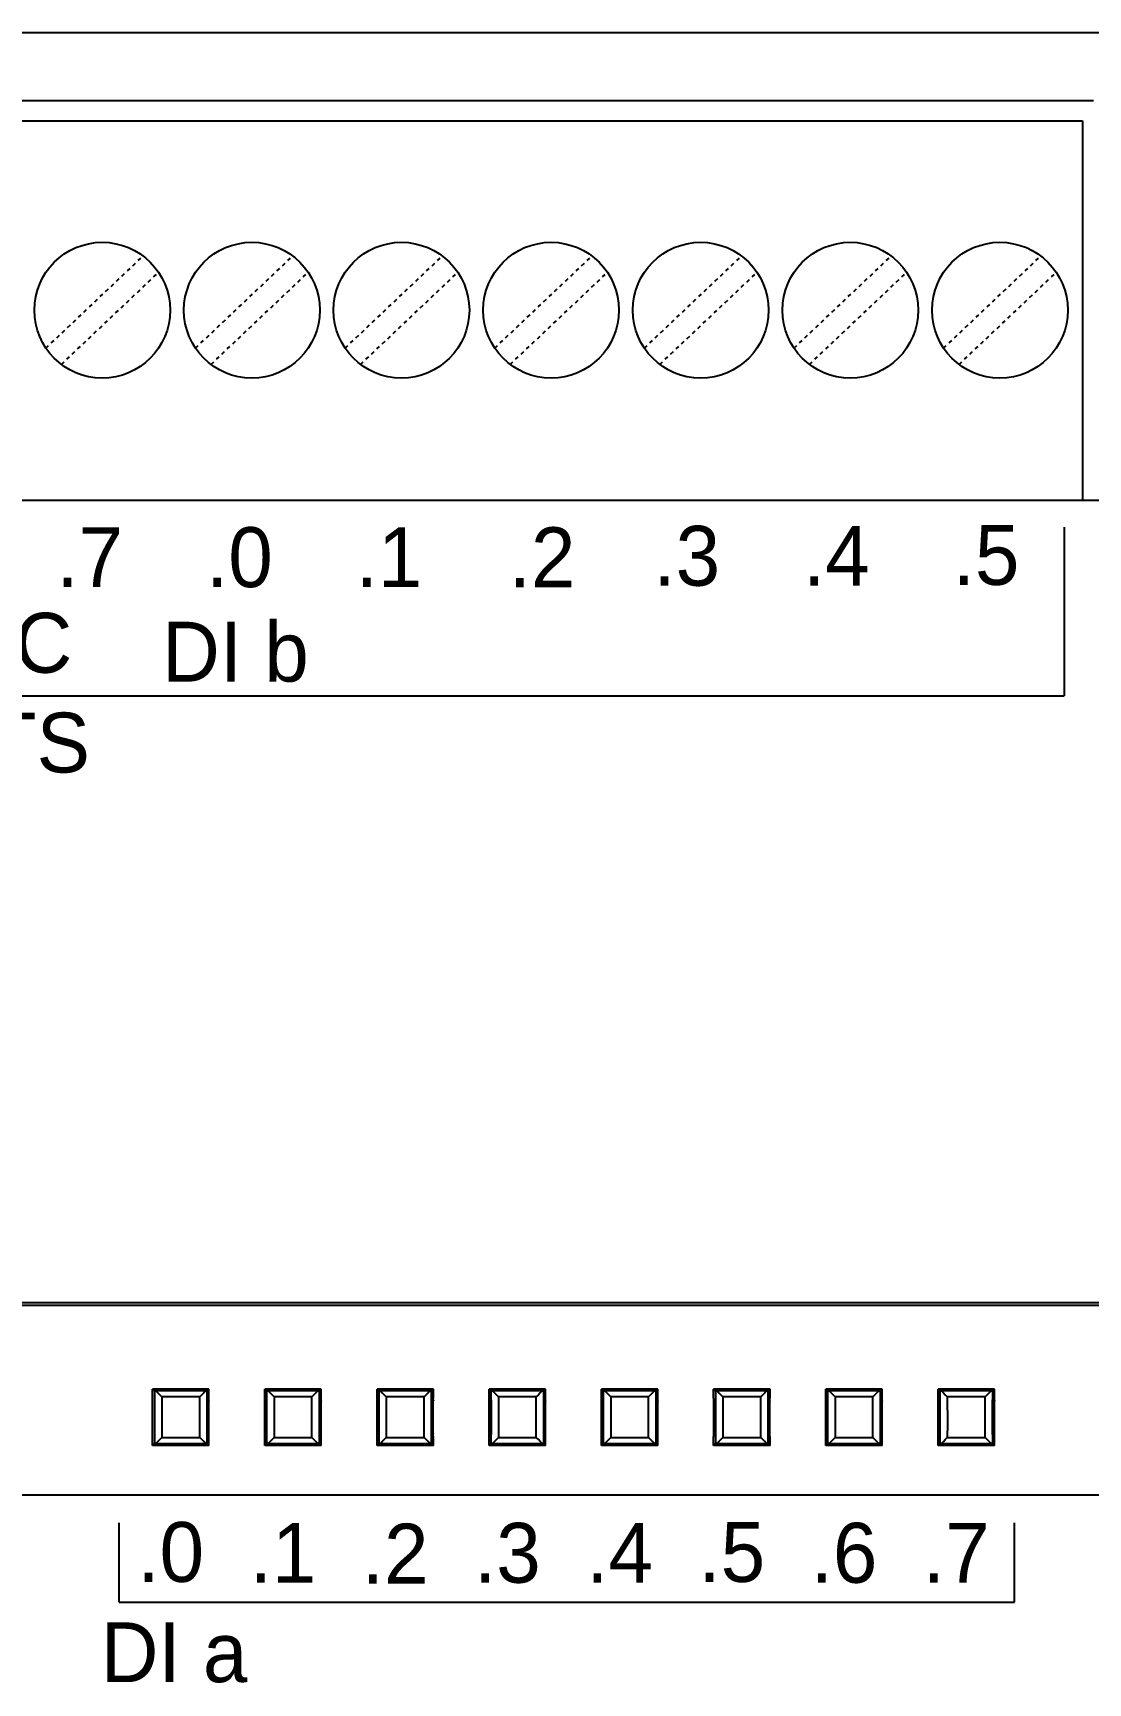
# Model space of a CAD drawing. Header units: millimetres. Extents: x 0 to 3565, y 0 to 2487.
# Drawn here: x 2708.09 to 2736.29, y 1899.69 to 1943.8 of the extents above; entities that cross this region are included whole.
import ezdxf

# ---------------------------------------------------------------- set-up
doc = ezdxf.new("R2010")
doc.units = ezdxf.units.MM
doc.linetypes.add('DOT', pattern=[0.2, 0.1, -0.1])

msp = doc.modelspace()

# ---------------------------------------------------------------- linework, layer by layer
at = {"color": 7, "linetype": 'Continuous'}
for p, q in [((2760.838, 1943.797), (2651.638, 1943.797)), ((2736.438, 1941.987), (2655.438, 1941.987)), ((2655.728, 1941.447), (2736.148, 1941.447)), ((2736.148, 1941.447), (2736.148, 1931.297)), ((2746.938, 1931.297), (2658.938, 1931.297)), ((2758.838, 1909.853), (2706.388, 1909.853)), ((2758.838, 1909.785), (2706.388, 1909.785)), ((2711.285, 1907.55), (2711.332, 1907.504)), ((2712.792, 1907.55), (2711.285, 1907.55)), ((2712.792, 1907.55), (2712.745, 1907.504)), ((2714.332, 1907.504), (2714.285, 1907.55)), ((2715.792, 1907.55), (2714.285, 1907.55)), ((2715.745, 1907.504), (2715.792, 1907.55)), ((2717.332, 1907.504), (2717.285, 1907.55)), ((2718.792, 1907.55), (2717.285, 1907.55)), ((2718.745, 1907.504), (2718.792, 1907.55)), ((2720.332, 1907.504), (2720.285, 1907.55)), ((2721.792, 1907.55), (2720.285, 1907.55)), ((2721.745, 1907.504), (2721.792, 1907.55)), ((2723.332, 1907.504), (2723.285, 1907.55)), ((2724.792, 1907.55), (2723.285, 1907.55)), ((2724.745, 1907.504), (2724.792, 1907.55)), ((2726.332, 1907.504), (2726.285, 1907.55)), ((2727.792, 1907.55), (2726.285, 1907.55)), ((2727.745, 1907.504), (2727.792, 1907.55)), ((2729.332, 1907.504), (2729.285, 1907.55)), ((2730.792, 1907.55), (2729.285, 1907.55)), ((2730.745, 1907.504), (2730.792, 1907.55)), ((2732.332, 1907.504), (2732.285, 1907.55)), ((2733.792, 1907.55), (2732.285, 1907.55)), ((2733.745, 1907.504), (2733.792, 1907.55)), ((2711.332, 1907.504), (2711.375, 1907.503)), ((2712.701, 1907.503), (2711.375, 1907.503)), ((2712.544, 1907.339), (2711.532, 1907.339)), ((2712.701, 1907.503), (2712.745, 1907.504)), ((2712.791, 1907.312), (2712.771, 1907.297)), ((2712.771, 1907.297), (2712.791, 1907.225)), ((2714.305, 1907.297), (2714.286, 1907.225)), ((2714.313, 1907.025), (2714.311, 1907.136)), ((2714.332, 1907.504), (2714.375, 1907.503)), ((2715.701, 1907.503), (2714.375, 1907.503)), ((2715.544, 1907.339), (2714.532, 1907.339)), ((2715.701, 1907.503), (2715.745, 1907.504)), ((2715.791, 1907.312), (2715.771, 1907.297)), ((2715.771, 1907.297), (2715.791, 1907.225)), ((2717.305, 1907.297), (2717.286, 1907.225)), ((2717.313, 1907.025), (2717.311, 1907.136)), ((2717.332, 1907.504), (2717.375, 1907.503)), ((2718.701, 1907.503), (2717.375, 1907.503)), ((2718.544, 1907.339), (2717.532, 1907.339)), ((2718.701, 1907.503), (2718.745, 1907.504)), ((2718.791, 1907.312), (2718.771, 1907.297)), ((2718.771, 1907.297), (2718.791, 1907.225)), ((2720.305, 1907.297), (2720.286, 1907.225)), ((2720.313, 1907.025), (2720.311, 1907.136)), ((2720.332, 1907.504), (2720.375, 1907.503)), ((2721.701, 1907.503), (2720.375, 1907.503)), ((2721.544, 1907.339), (2720.532, 1907.339)), ((2721.701, 1907.503), (2721.745, 1907.504)), ((2721.791, 1907.312), (2721.771, 1907.297)), ((2721.771, 1907.297), (2721.791, 1907.225)), ((2723.305, 1907.297), (2723.286, 1907.225)), ((2723.313, 1907.025), (2723.311, 1907.136)), ((2723.332, 1907.504), (2723.375, 1907.503)), ((2724.701, 1907.503), (2723.375, 1907.503)), ((2724.544, 1907.339), (2723.532, 1907.339)), ((2724.701, 1907.503), (2724.745, 1907.504)), ((2724.791, 1907.312), (2724.771, 1907.297)), ((2724.771, 1907.297), (2724.791, 1907.225)), ((2726.305, 1907.297), (2726.286, 1907.225)), ((2726.313, 1907.025), (2726.311, 1907.136)), ((2726.332, 1907.504), (2726.375, 1907.503)), ((2727.701, 1907.503), (2726.375, 1907.503)), ((2727.544, 1907.339), (2726.532, 1907.339)), ((2727.701, 1907.503), (2727.745, 1907.504)), ((2727.791, 1907.312), (2727.771, 1907.297)), ((2727.771, 1907.297), (2727.791, 1907.225)), ((2729.305, 1907.297), (2729.286, 1907.225)), ((2729.313, 1907.025), (2729.311, 1907.136)), ((2729.332, 1907.504), (2729.375, 1907.503)), ((2730.701, 1907.503), (2729.375, 1907.503)), ((2730.544, 1907.339), (2729.532, 1907.339)), ((2730.701, 1907.503), (2730.745, 1907.504)), ((2730.791, 1907.312), (2730.771, 1907.297)), ((2730.771, 1907.297), (2730.791, 1907.225)), ((2732.305, 1907.297), (2732.286, 1907.225)), ((2732.313, 1907.025), (2732.311, 1907.136)), ((2732.332, 1907.504), (2732.375, 1907.503)), ((2733.701, 1907.503), (2732.375, 1907.503)), ((2733.544, 1907.339), (2732.532, 1907.339)), ((2733.701, 1907.503), (2733.745, 1907.504)), ((2733.791, 1907.312), (2733.771, 1907.297)), ((2733.771, 1907.297), (2733.791, 1907.225)), ((2712.764, 1907.073), (2712.763, 1906.952)), ((2712.763, 1906.952), (2712.763, 1906.821)), ((2712.763, 1906.821), (2712.763, 1906.688)), ((2712.763, 1906.688), (2712.764, 1906.563)), ((2714.314, 1906.898), (2714.313, 1907.025)), ((2714.313, 1906.633), (2714.314, 1906.764)), ((2714.314, 1906.764), (2714.314, 1906.898)), ((2715.764, 1907.073), (2715.763, 1906.952)), ((2715.763, 1906.952), (2715.763, 1906.821)), ((2715.763, 1906.821), (2715.763, 1906.688)), ((2715.763, 1906.688), (2715.764, 1906.563)), ((2717.314, 1906.898), (2717.313, 1907.025)), ((2717.313, 1906.633), (2717.314, 1906.764)), ((2717.314, 1906.764), (2717.314, 1906.898)), ((2718.764, 1907.015), (2718.763, 1906.888)), ((2718.763, 1906.888), (2718.763, 1906.754)), ((2718.763, 1906.754), (2718.763, 1906.624)), ((2720.314, 1906.898), (2720.313, 1907.025)), ((2720.313, 1906.633), (2720.314, 1906.764)), ((2720.314, 1906.764), (2720.314, 1906.898)), ((2721.764, 1907.073), (2721.763, 1906.952)), ((2721.763, 1906.952), (2721.763, 1906.821)), ((2721.763, 1906.821), (2721.763, 1906.688)), ((2721.763, 1906.688), (2721.764, 1906.563)), ((2723.314, 1906.898), (2723.313, 1907.025)), ((2723.313, 1906.633), (2723.314, 1906.764)), ((2723.314, 1906.764), (2723.314, 1906.898)), ((2724.764, 1907.073), (2724.763, 1906.952)), ((2724.763, 1906.952), (2724.763, 1906.821)), ((2724.763, 1906.821), (2724.763, 1906.688)), ((2724.763, 1906.688), (2724.764, 1906.563)), ((2726.314, 1906.898), (2726.313, 1907.025)), ((2726.313, 1906.633), (2726.314, 1906.764)), ((2726.314, 1906.764), (2726.314, 1906.898)), ((2727.764, 1907.073), (2727.763, 1906.952)), ((2727.763, 1906.952), (2727.763, 1906.821)), ((2727.763, 1906.821), (2727.763, 1906.688)), ((2727.763, 1906.688), (2727.764, 1906.563)), ((2729.314, 1906.898), (2729.313, 1907.025)), ((2729.313, 1906.633), (2729.314, 1906.764)), ((2729.314, 1906.764), (2729.314, 1906.898)), ((2730.764, 1907.073), (2730.763, 1906.952)), ((2730.763, 1906.952), (2730.763, 1906.821)), ((2730.763, 1906.821), (2730.763, 1906.688)), ((2730.763, 1906.688), (2730.764, 1906.563)), ((2732.314, 1906.898), (2732.313, 1907.025)), ((2732.313, 1906.633), (2732.314, 1906.764)), ((2732.314, 1906.764), (2732.314, 1906.898)), ((2733.764, 1907.073), (2733.763, 1906.952)), ((2733.763, 1906.952), (2733.763, 1906.821)), ((2733.763, 1906.821), (2733.763, 1906.688)), ((2733.763, 1906.688), (2733.764, 1906.563)), ((2711.532, 1906.255), (2712.544, 1906.255)), ((2712.764, 1906.563), (2712.765, 1906.454)), ((2712.771, 1906.297), (2712.791, 1906.369)), ((2714.305, 1906.297), (2714.286, 1906.369)), ((2714.286, 1906.282), (2714.305, 1906.297)), ((2714.312, 1906.512), (2714.313, 1906.633)), ((2714.532, 1906.255), (2715.544, 1906.255)), ((2715.764, 1906.563), (2715.765, 1906.454)), ((2715.771, 1906.297), (2715.791, 1906.369)), ((2717.305, 1906.297), (2717.286, 1906.369)), ((2717.286, 1906.282), (2717.305, 1906.297)), ((2717.312, 1906.512), (2717.313, 1906.633)), ((2717.532, 1906.255), (2718.544, 1906.255)), ((2718.763, 1906.624), (2718.764, 1906.506)), ((2718.771, 1906.297), (2718.791, 1906.369)), ((2720.305, 1906.297), (2720.286, 1906.369)), ((2720.286, 1906.282), (2720.305, 1906.297)), ((2720.312, 1906.512), (2720.313, 1906.633)), ((2720.532, 1906.255), (2721.544, 1906.255)), ((2721.764, 1906.563), (2721.765, 1906.454)), ((2721.771, 1906.297), (2721.791, 1906.369)), ((2723.305, 1906.297), (2723.286, 1906.369)), ((2723.286, 1906.282), (2723.305, 1906.297)), ((2723.312, 1906.512), (2723.313, 1906.633)), ((2723.532, 1906.255), (2724.544, 1906.255)), ((2724.764, 1906.563), (2724.765, 1906.454)), ((2724.771, 1906.297), (2724.791, 1906.369)), ((2726.305, 1906.297), (2726.286, 1906.369)), ((2726.286, 1906.282), (2726.305, 1906.297)), ((2726.312, 1906.512), (2726.313, 1906.633)), ((2726.532, 1906.255), (2727.544, 1906.255)), ((2727.764, 1906.563), (2727.765, 1906.454)), ((2727.771, 1906.297), (2727.791, 1906.369)), ((2729.305, 1906.297), (2729.286, 1906.369)), ((2729.286, 1906.282), (2729.305, 1906.297)), ((2729.312, 1906.512), (2729.313, 1906.633)), ((2729.532, 1906.255), (2730.544, 1906.255)), ((2730.764, 1906.563), (2730.765, 1906.454)), ((2730.771, 1906.297), (2730.791, 1906.369)), ((2732.305, 1906.297), (2732.286, 1906.369)), ((2732.286, 1906.282), (2732.305, 1906.297)), ((2732.312, 1906.512), (2732.313, 1906.633)), ((2732.532, 1906.255), (2733.544, 1906.255)), ((2733.764, 1906.563), (2733.765, 1906.454)), ((2733.771, 1906.297), (2733.791, 1906.369)), ((2711.285, 1906.044), (2711.332, 1906.09)), ((2712.792, 1906.044), (2711.285, 1906.044)), ((2711.375, 1906.091), (2711.332, 1906.09)), ((2711.375, 1906.091), (2712.701, 1906.091)), ((2712.745, 1906.09), (2712.701, 1906.091)), ((2712.792, 1906.044), (2712.745, 1906.09)), ((2714.332, 1906.09), (2714.285, 1906.044)), ((2715.792, 1906.044), (2714.285, 1906.044)), ((2714.375, 1906.091), (2714.332, 1906.09)), ((2714.375, 1906.091), (2715.701, 1906.091)), ((2715.745, 1906.09), (2715.701, 1906.091)), ((2715.745, 1906.09), (2715.792, 1906.044)), ((2717.332, 1906.09), (2717.285, 1906.044)), ((2718.792, 1906.044), (2717.285, 1906.044)), ((2717.375, 1906.091), (2717.332, 1906.09)), ((2717.375, 1906.091), (2718.701, 1906.091)), ((2718.745, 1906.09), (2718.701, 1906.091)), ((2718.745, 1906.09), (2718.792, 1906.044)), ((2720.332, 1906.09), (2720.285, 1906.044)), ((2721.792, 1906.044), (2720.285, 1906.044)), ((2720.375, 1906.091), (2720.332, 1906.09)), ((2720.375, 1906.091), (2721.701, 1906.091)), ((2721.745, 1906.09), (2721.701, 1906.091)), ((2721.745, 1906.09), (2721.792, 1906.044)), ((2723.332, 1906.09), (2723.285, 1906.044)), ((2724.792, 1906.044), (2723.285, 1906.044)), ((2723.375, 1906.091), (2723.332, 1906.09)), ((2723.375, 1906.091), (2724.701, 1906.091)), ((2724.745, 1906.09), (2724.701, 1906.091)), ((2724.745, 1906.09), (2724.792, 1906.044)), ((2726.332, 1906.09), (2726.285, 1906.044)), ((2727.792, 1906.044), (2726.285, 1906.044)), ((2726.375, 1906.091), (2726.332, 1906.09)), ((2726.375, 1906.091), (2727.701, 1906.091)), ((2727.745, 1906.09), (2727.701, 1906.091)), ((2727.745, 1906.09), (2727.792, 1906.044)), ((2729.332, 1906.09), (2729.285, 1906.044)), ((2730.792, 1906.044), (2729.285, 1906.044)), ((2729.375, 1906.091), (2729.332, 1906.09)), ((2729.375, 1906.091), (2730.701, 1906.091)), ((2730.745, 1906.09), (2730.701, 1906.091)), ((2730.745, 1906.09), (2730.792, 1906.044)), ((2732.332, 1906.09), (2732.285, 1906.044)), ((2733.792, 1906.044), (2732.285, 1906.044)), ((2732.375, 1906.091), (2732.332, 1906.09)), ((2732.375, 1906.091), (2733.701, 1906.091)), ((2733.745, 1906.09), (2733.701, 1906.091)), ((2733.745, 1906.09), (2733.792, 1906.044)), ((2758.838, 1904.713), (2706.388, 1904.713))]:
    msp.add_line(p, q, dxfattribs=at)
at = {"linetype": 'DOT'}
for p, q in [((2708.432, 1935.374), (2711.032, 1937.836)), ((2712.432, 1935.374), (2715.032, 1937.836)), ((2716.432, 1935.374), (2719.032, 1937.836)), ((2720.432, 1935.374), (2723.032, 1937.836)), ((2724.432, 1935.374), (2727.032, 1937.836)), ((2728.432, 1935.374), (2731.032, 1937.836)), ((2732.432, 1935.374), (2735.032, 1937.836)), ((2708.845, 1934.938), (2711.444, 1937.4)), ((2712.845, 1934.938), (2715.444, 1937.4)), ((2716.845, 1934.938), (2719.444, 1937.4)), ((2720.845, 1934.938), (2723.444, 1937.4)), ((2724.845, 1934.938), (2727.444, 1937.4)), ((2728.845, 1934.938), (2731.444, 1937.4)), ((2732.845, 1934.938), (2735.444, 1937.4))]:
    msp.add_line(p, q, dxfattribs=at)
for p, q in [((2735.653, 1930.591), (2735.653, 1926.077)), ((2676.179, 1926.077), (2735.653, 1926.077)), ((2710.388, 1901.856), (2710.388, 1903.972)), ((2734.327, 1901.856), (2734.327, 1903.972)), ((2710.388, 1901.856), (2734.327, 1901.856))]:
    msp.add_line(p, q)
at = {"color": 7, "linetype": 'Continuous'}
for points in [[(2711.285, 1906.044), (2711.286, 1906.543), (2711.286, 1907.051), (2711.285, 1907.55)], [(2712.792, 1906.044), (2712.79, 1906.543), (2712.79, 1907.051), (2712.792, 1907.55)], [(2714.285, 1906.044), (2714.286, 1906.543), (2714.286, 1907.051), (2714.285, 1907.55)], [(2715.792, 1906.044), (2715.79, 1906.543), (2715.79, 1907.051), (2715.792, 1907.55)], [(2717.285, 1906.044), (2717.286, 1906.543), (2717.286, 1907.051), (2717.285, 1907.55)], [(2718.792, 1906.044), (2718.79, 1906.543), (2718.79, 1907.051), (2718.792, 1907.55)], [(2720.285, 1906.044), (2720.286, 1906.543), (2720.286, 1907.051), (2720.285, 1907.55)], [(2721.792, 1906.044), (2721.79, 1906.543), (2721.79, 1907.051), (2721.792, 1907.55)], [(2723.285, 1906.044), (2723.286, 1906.543), (2723.286, 1907.051), (2723.285, 1907.55)], [(2724.792, 1906.044), (2724.79, 1906.543), (2724.79, 1907.051), (2724.792, 1907.55)], [(2726.285, 1906.044), (2726.286, 1906.543), (2726.286, 1907.051), (2726.285, 1907.55)], [(2727.792, 1906.044), (2727.79, 1906.543), (2727.79, 1907.051), (2727.792, 1907.55)], [(2729.285, 1906.044), (2729.286, 1906.543), (2729.286, 1907.051), (2729.285, 1907.55)], [(2730.792, 1906.044), (2730.79, 1906.543), (2730.79, 1907.051), (2730.792, 1907.55)], [(2732.285, 1906.044), (2732.286, 1906.543), (2732.286, 1907.051), (2732.285, 1907.55)], [(2733.792, 1906.044), (2733.79, 1906.543), (2733.79, 1907.051), (2733.792, 1907.55)], [(2711.332, 1907.504), (2711.333, 1907.034), (2711.333, 1906.56), (2711.332, 1906.09)], [(2711.375, 1907.503), (2711.426, 1907.448), (2711.478, 1907.394), (2711.532, 1907.339)], [(2711.532, 1907.339), (2711.533, 1906.616), (2711.532, 1906.255)], [(2712.701, 1907.503), (2712.651, 1907.448), (2712.598, 1907.394), (2712.544, 1907.339)], [(2712.544, 1906.255), (2712.544, 1906.978), (2712.544, 1907.339)], [(2712.745, 1906.09), (2712.744, 1906.56), (2712.744, 1907.034), (2712.745, 1907.504)], [(2712.771, 1907.297), (2712.77, 1907.29), (2712.769, 1907.272), (2712.768, 1907.246), (2712.767, 1907.213), (2712.766, 1907.173), (2712.764, 1907.073)], [(2714.311, 1907.136), (2714.311, 1907.182), (2714.31, 1907.221), (2714.309, 1907.253), (2714.308, 1907.276), (2714.306, 1907.291), (2714.305, 1907.297)], [(2714.332, 1907.504), (2714.333, 1907.034), (2714.333, 1906.56), (2714.332, 1906.09)], [(2714.375, 1907.503), (2714.426, 1907.448), (2714.478, 1907.394), (2714.532, 1907.339)], [(2714.532, 1907.339), (2714.533, 1906.616), (2714.532, 1906.255)], [(2715.701, 1907.503), (2715.651, 1907.448), (2715.598, 1907.394), (2715.544, 1907.339)], [(2715.544, 1906.255), (2715.544, 1906.978), (2715.544, 1907.339)], [(2715.745, 1906.09), (2715.744, 1906.56), (2715.744, 1907.034), (2715.745, 1907.504)], [(2715.771, 1907.297), (2715.77, 1907.29), (2715.769, 1907.272), (2715.768, 1907.246), (2715.767, 1907.213), (2715.766, 1907.173), (2715.764, 1907.073)], [(2717.311, 1907.136), (2717.311, 1907.182), (2717.31, 1907.221), (2717.309, 1907.253), (2717.308, 1907.276), (2717.306, 1907.291), (2717.305, 1907.297)], [(2717.332, 1907.504), (2717.333, 1907.034), (2717.333, 1906.56), (2717.332, 1906.09)], [(2717.375, 1907.503), (2717.426, 1907.448), (2717.478, 1907.394), (2717.532, 1907.339)], [(2717.532, 1907.339), (2717.533, 1906.616), (2717.532, 1906.255)], [(2718.701, 1907.503), (2718.651, 1907.448), (2718.598, 1907.394), (2718.544, 1907.339)], [(2718.544, 1906.255), (2718.544, 1906.978), (2718.544, 1907.339)], [(2718.745, 1906.09), (2718.744, 1906.56), (2718.744, 1907.034), (2718.745, 1907.504)], [(2718.771, 1907.297), (2718.77, 1907.29), (2718.769, 1907.272), (2718.768, 1907.246), (2718.767, 1907.213), (2718.766, 1907.173), (2718.765, 1907.126), (2718.764, 1907.015)], [(2720.311, 1907.136), (2720.311, 1907.182), (2720.31, 1907.221), (2720.309, 1907.253), (2720.308, 1907.276), (2720.306, 1907.291), (2720.305, 1907.297)], [(2720.332, 1907.504), (2720.333, 1907.034), (2720.333, 1906.56), (2720.332, 1906.09)], [(2720.375, 1907.503), (2720.426, 1907.448), (2720.478, 1907.394), (2720.532, 1907.339)], [(2720.532, 1907.339), (2720.533, 1906.616), (2720.532, 1906.255)], [(2721.701, 1907.503), (2721.651, 1907.448), (2721.598, 1907.394), (2721.544, 1907.339)], [(2721.544, 1906.255), (2721.544, 1906.978), (2721.544, 1907.339)], [(2721.745, 1906.09), (2721.744, 1906.56), (2721.744, 1907.034), (2721.745, 1907.504)], [(2721.771, 1907.297), (2721.77, 1907.29), (2721.769, 1907.272), (2721.768, 1907.246), (2721.767, 1907.213), (2721.766, 1907.173), (2721.764, 1907.073)], [(2723.311, 1907.136), (2723.311, 1907.182), (2723.31, 1907.221), (2723.309, 1907.253), (2723.308, 1907.276), (2723.306, 1907.291), (2723.305, 1907.297)], [(2723.332, 1907.504), (2723.333, 1907.034), (2723.333, 1906.56), (2723.332, 1906.09)], [(2723.375, 1907.503), (2723.426, 1907.449), (2723.478, 1907.394), (2723.532, 1907.339)], [(2723.532, 1907.339), (2723.533, 1906.616), (2723.532, 1906.255)], [(2724.701, 1907.503), (2724.651, 1907.449), (2724.598, 1907.394), (2724.544, 1907.339)], [(2724.544, 1906.255), (2724.544, 1906.978), (2724.544, 1907.339)], [(2724.745, 1906.09), (2724.744, 1906.56), (2724.744, 1907.034), (2724.745, 1907.504)], [(2724.771, 1907.297), (2724.77, 1907.29), (2724.769, 1907.272), (2724.768, 1907.246), (2724.767, 1907.213), (2724.766, 1907.173), (2724.764, 1907.073)], [(2726.311, 1907.136), (2726.311, 1907.182), (2726.31, 1907.221), (2726.309, 1907.253), (2726.308, 1907.276), (2726.306, 1907.291), (2726.305, 1907.297)], [(2726.332, 1907.504), (2726.333, 1907.034), (2726.333, 1906.56), (2726.332, 1906.09)], [(2726.375, 1907.503), (2726.426, 1907.449), (2726.478, 1907.394), (2726.532, 1907.339)], [(2726.532, 1907.339), (2726.533, 1906.616), (2726.532, 1906.255)], [(2727.701, 1907.503), (2727.651, 1907.449), (2727.598, 1907.394), (2727.544, 1907.339)], [(2727.544, 1906.255), (2727.544, 1906.978), (2727.544, 1907.339)], [(2727.745, 1906.09), (2727.744, 1906.56), (2727.744, 1907.034), (2727.745, 1907.504)], [(2727.771, 1907.297), (2727.77, 1907.29), (2727.769, 1907.272), (2727.768, 1907.246), (2727.767, 1907.213), (2727.766, 1907.173), (2727.764, 1907.073)], [(2729.311, 1907.136), (2729.311, 1907.182), (2729.31, 1907.221), (2729.309, 1907.253), (2729.308, 1907.276), (2729.306, 1907.291), (2729.305, 1907.297)], [(2729.332, 1907.504), (2729.333, 1907.034), (2729.333, 1906.56), (2729.332, 1906.09)], [(2729.375, 1907.503), (2729.426, 1907.449), (2729.478, 1907.394), (2729.532, 1907.339)], [(2729.532, 1907.339), (2729.533, 1906.616), (2729.532, 1906.255)], [(2730.701, 1907.503), (2730.651, 1907.449), (2730.598, 1907.394), (2730.544, 1907.339)], [(2730.544, 1906.255), (2730.544, 1906.978), (2730.544, 1907.339)], [(2730.745, 1906.09), (2730.744, 1906.56), (2730.744, 1907.034), (2730.745, 1907.504)], [(2730.771, 1907.297), (2730.77, 1907.29), (2730.769, 1907.272), (2730.768, 1907.246), (2730.767, 1907.213), (2730.766, 1907.173), (2730.764, 1907.073)], [(2732.311, 1907.136), (2732.311, 1907.182), (2732.31, 1907.221), (2732.309, 1907.253), (2732.308, 1907.276), (2732.306, 1907.291), (2732.305, 1907.297)], [(2732.332, 1907.504), (2732.333, 1907.034), (2732.333, 1906.56), (2732.332, 1906.09)], [(2732.375, 1907.503), (2732.426, 1907.449), (2732.478, 1907.394), (2732.532, 1907.339)], [(2732.532, 1907.339), (2732.533, 1906.616), (2732.532, 1906.255)], [(2733.701, 1907.503), (2733.651, 1907.449), (2733.598, 1907.394), (2733.544, 1907.339)], [(2733.544, 1906.255), (2733.544, 1906.978), (2733.544, 1907.339)], [(2733.745, 1906.09), (2733.744, 1906.56), (2733.744, 1907.034), (2733.745, 1907.504)], [(2733.771, 1907.297), (2733.77, 1907.29), (2733.769, 1907.272), (2733.768, 1907.246), (2733.767, 1907.213), (2733.766, 1907.173), (2733.764, 1907.073)], [(2711.375, 1906.091), (2711.426, 1906.145), (2711.478, 1906.2), (2711.532, 1906.255)], [(2712.701, 1906.091), (2712.651, 1906.145), (2712.598, 1906.2), (2712.544, 1906.255)], [(2712.765, 1906.454), (2712.766, 1906.409), (2712.767, 1906.37), (2712.768, 1906.339), (2712.769, 1906.317), (2712.77, 1906.302), (2712.771, 1906.297)], [(2714.305, 1906.297), (2714.306, 1906.303), (2714.308, 1906.318), (2714.309, 1906.342), (2714.31, 1906.374), (2714.311, 1906.413), (2714.312, 1906.512)], [(2714.375, 1906.091), (2714.426, 1906.145), (2714.478, 1906.2), (2714.532, 1906.255)], [(2715.701, 1906.091), (2715.651, 1906.145), (2715.598, 1906.2), (2715.544, 1906.255)], [(2715.765, 1906.454), (2715.766, 1906.409), (2715.767, 1906.37), (2715.768, 1906.339), (2715.769, 1906.317), (2715.77, 1906.302), (2715.771, 1906.297)], [(2717.305, 1906.297), (2717.306, 1906.303), (2717.308, 1906.318), (2717.309, 1906.342), (2717.31, 1906.374), (2717.311, 1906.413), (2717.312, 1906.512)], [(2717.375, 1906.091), (2717.426, 1906.145), (2717.478, 1906.2), (2717.532, 1906.255)], [(2718.701, 1906.091), (2718.651, 1906.145), (2718.598, 1906.2), (2718.544, 1906.255)], [(2718.764, 1906.506), (2718.765, 1906.454), (2718.766, 1906.409), (2718.767, 1906.37), (2718.768, 1906.339), (2718.769, 1906.317), (2718.77, 1906.302), (2718.771, 1906.297)], [(2720.305, 1906.297), (2720.306, 1906.303), (2720.308, 1906.318), (2720.309, 1906.342), (2720.31, 1906.374), (2720.311, 1906.413), (2720.312, 1906.512)], [(2720.375, 1906.091), (2720.426, 1906.145), (2720.478, 1906.2), (2720.532, 1906.255)], [(2721.701, 1906.091), (2721.651, 1906.145), (2721.598, 1906.2), (2721.544, 1906.255)], [(2721.765, 1906.454), (2721.766, 1906.409), (2721.767, 1906.37), (2721.768, 1906.339), (2721.769, 1906.317), (2721.77, 1906.302), (2721.771, 1906.297)], [(2723.305, 1906.297), (2723.306, 1906.303), (2723.308, 1906.318), (2723.309, 1906.342), (2723.31, 1906.374), (2723.311, 1906.413), (2723.312, 1906.512)], [(2723.375, 1906.091), (2723.426, 1906.145), (2723.478, 1906.2), (2723.532, 1906.255)], [(2724.701, 1906.091), (2724.651, 1906.145), (2724.598, 1906.2), (2724.544, 1906.255)], [(2724.765, 1906.454), (2724.766, 1906.409), (2724.767, 1906.37), (2724.768, 1906.339), (2724.769, 1906.317), (2724.77, 1906.302), (2724.771, 1906.297)], [(2726.305, 1906.297), (2726.306, 1906.303), (2726.308, 1906.318), (2726.309, 1906.342), (2726.31, 1906.374), (2726.311, 1906.413), (2726.312, 1906.512)], [(2726.375, 1906.091), (2726.426, 1906.145), (2726.478, 1906.2), (2726.532, 1906.255)], [(2727.701, 1906.091), (2727.651, 1906.145), (2727.598, 1906.2), (2727.544, 1906.255)], [(2727.765, 1906.454), (2727.766, 1906.409), (2727.767, 1906.37), (2727.768, 1906.339), (2727.769, 1906.317), (2727.77, 1906.302), (2727.771, 1906.297)], [(2729.305, 1906.297), (2729.306, 1906.303), (2729.308, 1906.318), (2729.309, 1906.342), (2729.31, 1906.374), (2729.311, 1906.413), (2729.312, 1906.512)], [(2729.375, 1906.091), (2729.426, 1906.145), (2729.478, 1906.2), (2729.532, 1906.255)], [(2730.701, 1906.091), (2730.651, 1906.145), (2730.598, 1906.2), (2730.544, 1906.255)], [(2730.765, 1906.454), (2730.766, 1906.409), (2730.767, 1906.37), (2730.768, 1906.339), (2730.769, 1906.317), (2730.77, 1906.302), (2730.771, 1906.297)], [(2732.305, 1906.297), (2732.306, 1906.303), (2732.308, 1906.318), (2732.309, 1906.342), (2732.31, 1906.374), (2732.311, 1906.413), (2732.312, 1906.512)], [(2732.375, 1906.091), (2732.426, 1906.145), (2732.478, 1906.2), (2732.532, 1906.255)], [(2733.701, 1906.091), (2733.651, 1906.145), (2733.598, 1906.2), (2733.544, 1906.255)], [(2733.765, 1906.454), (2733.766, 1906.409), (2733.767, 1906.37), (2733.768, 1906.339), (2733.769, 1906.317), (2733.77, 1906.302), (2733.771, 1906.297)]]:
    msp.add_lwpolyline(points, dxfattribs=at)
for centre in [(2709.938, 1936.387), (2713.938, 1936.387), (2717.938, 1936.387), (2721.938, 1936.387), (2725.938, 1936.387), (2729.938, 1936.387), (2733.938, 1936.387)]:
    msp.add_circle(centre, 1.815, dxfattribs=at)

# ---------------------------------------------------------------- texts
at = {"char_height": 1.6, "attachment_point": 8}
for s, insert, width in [('.7', (2709.606, 1928.985), 5.30676), ('.0', (2713.606, 1928.963), 5.30676), ('.1', (2717.606, 1928.985), 5.30676), ('.2', (2721.698, 1928.983), 5.30676), ('.3', (2725.567, 1929), 5.30676), ('.4', (2729.567, 1929.022), 5.30676), ('.5', (2733.567, 1929.022), 5.30676), ('24VDC INPUTS', (2705.688, 1924.007), 12.90764), ('DI b', (2713.498, 1926.437), 5.30676), ('.0', (2711.77, 1902.372), 6.93026), ('.3', (2720.77, 1902.35), 6.93026), ('.5', (2726.77, 1902.372), 6.93026), ('.6', (2729.77, 1902.35), 6.93026), ('.1', (2714.77, 1902.372), 6.93026), ('.2', (2717.77, 1902.35), 6.93026), ('.4', (2723.77, 1902.372), 6.93026), ('.7', (2732.77, 1902.372), 6.93026), ('DI a', (2711.858, 1899.692), 5.47022)]:
    msp.add_mtext(s, dxfattribs=dict(at, insert=insert, width=width))

doc.saveas('drawing.dxf')
